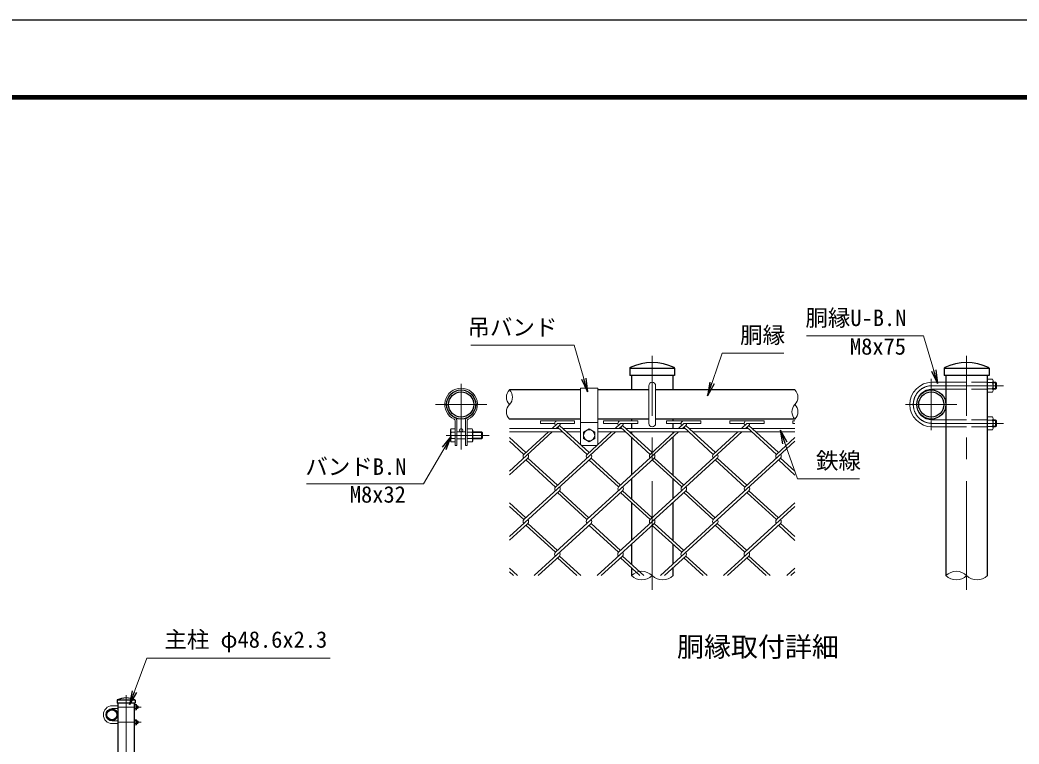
# Model space of a CAD drawing. Units: millimetres, scale not verified. Extents: x -4200 to 4200, y -2970 to 2970.
# Drawn here: x -353 to 2563, y 858 to 2970 of the extents above; entities that cross this region are included whole.
import ezdxf
from ezdxf.enums import TextEntityAlignment as Align

# ---------------------------------------------------------------- set-up
doc = ezdxf.new("R2010")
doc.units = ezdxf.units.MM
doc.header["$LTSCALE"] = 10
doc.linetypes.add('DASHED', pattern=[7.5, 6, -1.5])
doc.linetypes.add('USER1', pattern=[50.8, 31.75, -6.35, 6.35, -6.35])
for name, color, linetype, lineweight in [('0-0_D-STR1', 1, 'Continuous', 25), ('0-1_D-STR3', 3, 'Continuous', 13), ('0-2_D-BMK', 2, 'USER1', 13), ('0-4_D-STR-DIM', 7, 'Continuous', 13), ('0-9_D-STR-TXT', 7, 'Continuous', 13), ('0-A_D-TTL-TXT', 7, 'Continuous', 25), ('0-B_D-STR2', 7, 'Continuous', 13), ('0-C_D-TTL', 7, 'Continuous', 25)]:
    doc.layers.add(name, color=color, linetype=linetype, lineweight=lineweight)
doc.layers.add('0-5_0', color=7, linetype='Continuous')
doc.styles.add('ＭＳ ゴシック', font='')
doc.styles.get('ＭＳ ゴシック').set_extended_font_data('MS Gothic')

# ---------------------------------------------------------------- blocks, each defined once
blk = doc.blocks.new('_Open')
at = {"layer": '0-5_0'}
blk.add_line((-10, 1.667), (0, 0), dxfattribs=at)
blk.add_lwpolyline([(-10, -1.667), (0, 0), (-10, 0)], dxfattribs=at)

msp = doc.modelspace()

# ---------------------------------------------------------------- linework, layer by layer
at = {"layer": '0-0_D-STR1'}
for p, q in [((1426.71, 1953.88), (1426.71, 1933.05)), ((1557.21, 1953.88), (1557.21, 1933.05)), ((2344.48, 1953.88), (2344.48, 1933.05)), ((2474.98, 1953.88), (2474.98, 1933.05)), ((1557.21, 1953.05), (1426.71, 1953.05)), ((1557.21, 1933.05), (1426.71, 1933.05)), ((1431.21, 1933.05), (1431.21, 1890.55)), ((1552.71, 1890.55), (1552.71, 1933.05)), ((2474.98, 1953.05), (2344.48, 1953.05)), ((2474.98, 1933.05), (2344.48, 1933.05)), ((2348.98, 1933.05), (2348.98, 1348.89)), ((2470.48, 1348.89), (2470.48, 1933.05)), ((1283.08, 1890.55), (1075.29, 1890.55)), ((1481.96, 1890.55), (1333.08, 1890.55)), ((1908.62, 1890.55), (1501.96, 1890.55)), ((1283.08, 1805.55), (1075.29, 1805.55)), ((1481.96, 1805.55), (1333.08, 1805.55)), ((1431.21, 1805.55), (1431.21, 1800.43)), ((1431.21, 1792.43), (1431.21, 1778.05)), ((1908.62, 1805.55), (1501.96, 1805.55)), ((1552.71, 1800.43), (1552.71, 1805.55)), ((1552.71, 1778.05), (1552.71, 1792.43)), ((1431.21, 1768.05), (1431.21, 1763.64)), ((1431.21, 1752.79), (1431.21, 1641.73)), ((1552.71, 1763.64), (1552.71, 1768.05)), ((1552.71, 1641.49), (1552.71, 1753.06)), ((1431.21, 1630.88), (1431.21, 1573.07)), ((1552.71, 1573.32), (1552.71, 1630.64)), ((1431.21, 1562.22), (1431.21, 1451.13)), ((1552.71, 1450.89), (1552.71, 1562.47)), ((1431.21, 1440.28), (1431.21, 1382.47)), ((1552.71, 1382.72), (1552.71, 1440.04)), ((1431.21, 1371.62), (1431.21, 1348.89)), ((1552.71, 1348.89), (1552.71, 1371.87)), ((-69.57, 985.33), (-69.57, 977)), ((-17.37, 985), (-69.57, 985)), ((-17.37, 977), (-69.57, 977)), ((-17.37, 985.33), (-17.37, 977))]:
    msp.add_line(p, q, dxfattribs=at)
msp.add_lwpolyline([(-67.77, 977), (-67.77, -795), (-19.17, -795), (-19.17, 977)], dxfattribs=at)
for centre, radius in [((934.3, 1848.05), 42.5), ((934.3, 1848.05), 36.75), ((2306.48, 1848.05), 42.5), ((2306.48, 1848.05), 36.75), ((-84.77, 943), 17), ((-84.77, 943), 14.7)]:
    msp.add_circle(centre, radius, dxfattribs=at)
for centre, radius, start, end in [((1429.21, 1953.88), 2.5, 122.29827, 180), ((1491.96, 1822.21), 148.34, 64.40505, 115.59495), ((1554.71, 1953.88), 2.5, 0, 57.70173), ((2346.98, 1953.88), 2.5, 122.29827, 180), ((2409.73, 1822.21), 148.34, 64.40505, 115.59495), ((2472.48, 1953.88), 2.5, 0, 57.70173), ((-43.47, 932.66), 59.34, 64.40505, 115.59495), ((-68.57, 985.33), 1, 122.29827, 180), ((-18.37, 985.33), 1, 0, 57.70173)]:
    msp.add_arc(centre, radius, start, end, dxfattribs=at)
at = {"layer": '0-1_D-STR3'}
for p, q in [((1283.08, 1895.55), (1283.08, 1733.05)), ((1333.08, 1895.55), (1283.08, 1895.55)), ((1333.08, 1895.55), (1333.08, 1733.05)), ((1481.96, 1793.05), (1481.96, 1903.05)), ((1501.96, 1793.05), (1501.96, 1903.05)), ((2308.98, 1913.05), (2348.98, 1913.05)), ((2470.48, 1921.8), (2470.48, 1884.3)), ((2470.48, 1921.8), (2484.98, 1921.8)), ((2484.98, 1912.43), (2470.48, 1912.43)), ((2486.73, 1917.86), (2486.73, 1888.94)), ((2486.73, 1913.05), (2493.48, 1913.05)), ((2486.73, 1911.3), (2495.23, 1911.3)), ((2493.48, 1893.05), (2496.48, 1896.05)), ((2496.48, 1910.05), (2496.48, 1896.05)), ((2308.98, 1893.05), (2348.98, 1893.05)), ((2484.98, 1893.68), (2470.48, 1893.68)), ((2470.48, 1884.3), (2484.98, 1884.3)), ((2486.73, 1894.8), (2495.23, 1894.8)), ((2486.73, 1893.05), (2493.48, 1893.05)), ((916.8, 1800.62), (916.8, 1728.05)), ((921.8, 1800.62), (921.8, 1728.05)), ((946.8, 1800.62), (946.8, 1728.05)), ((951.8, 1800.62), (951.8, 1728.05)), ((1333.08, 1795.55), (1283.08, 1795.55)), ((2308.98, 1803.05), (2348.98, 1803.05)), ((2308.98, 1783.05), (2348.98, 1783.05)), ((2484.98, 1802.43), (2470.48, 1802.43)), ((2484.98, 1783.68), (2470.48, 1783.68)), ((2486.73, 1778.25), (2486.73, 1807.17)), ((2486.73, 1803.05), (2492.55, 1803.05)), ((2486.73, 1801.3), (2494.3, 1801.3)), ((2486.73, 1784.8), (2494.3, 1784.8)), ((2486.73, 1783.05), (2492.55, 1783.05)), ((2496.48, 1800.05), (2493.48, 1803.05)), ((2493.48, 1803.05), (2493.48, 1783.05)), ((2493.48, 1783.05), (2496.48, 1786.05)), ((2496.48, 1800.05), (2496.48, 1786.05)), ((903.55, 1773.8), (905.29, 1776.82)), ((903.55, 1773.8), (903.55, 1742.3)), ((916.8, 1776.82), (905.29, 1776.82)), ((916.8, 1767.43), (905.29, 1767.43)), ((916.8, 1776.82), (916.8, 1739.29)), ((921.8, 1768.05), (946.8, 1768.05)), ((951.8, 1776.82), (966.24, 1776.82)), ((951.8, 1739.29), (951.8, 1776.82)), ((951.8, 1767.43), (966.24, 1767.43)), ((966.24, 1776.82), (968.05, 1773.68)), ((968.05, 1742.43), (968.05, 1773.68)), ((968.05, 1768.05), (993.8, 1768.05)), ((968.05, 1766.18), (995.67, 1766.18)), ((968.05, 1749.93), (995.67, 1749.93)), ((993.8, 1768.05), (996.8, 1765.05)), ((993.8, 1768.05), (993.8, 1748.05)), ((993.8, 1748.05), (996.8, 1751.05)), ((996.8, 1765.05), (996.8, 1751.05)), ((1075.29, 1778.05), (1219.32, 1778.05)), ((1075.29, 1768.05), (1230.24, 1768.05)), ((1231.17, 1778.05), (1283.08, 1778.05)), ((1242.08, 1768.05), (1283.08, 1768.05)), ((1291.83, 1767.41), (1308.08, 1776.8)), ((1291.83, 1767.41), (1291.83, 1748.7)), ((1308.08, 1776.8), (1324.33, 1767.41)), ((1324.33, 1767.41), (1324.33, 1748.7)), ((1333.08, 1778.05), (1403.64, 1778.05)), ((1333.08, 1768.05), (1414.56, 1768.05)), ((1415.49, 1778.05), (1587.96, 1778.05)), ((1426.4, 1768.05), (1598.88, 1768.05)), ((1599.8, 1778.05), (1772.28, 1778.05)), ((1610.72, 1768.05), (1783.2, 1768.05)), ((1784.12, 1778.05), (1908.62, 1778.05)), ((1795.04, 1768.05), (1908.62, 1768.05)), ((2470.48, 1774.3), (2484.98, 1774.3)), ((903.55, 1742.3), (905.29, 1739.29)), ((916.8, 1748.67), (905.29, 1748.67)), ((916.8, 1739.29), (905.29, 1739.29)), ((916.8, 1728.05), (921.8, 1728.05)), ((921.8, 1748.05), (946.8, 1748.05)), ((946.8, 1728.05), (951.8, 1728.05)), ((951.8, 1748.67), (966.24, 1748.67)), ((951.8, 1739.29), (966.24, 1739.29)), ((966.24, 1739.29), (968.05, 1742.43)), ((968.05, 1748.05), (993.8, 1748.05)), ((1328.08, 1728.05), (1288.08, 1728.05)), ((-83.77, 969), (-67.77, 969)), ((-19.17, 972.5), (-13.37, 972.5)), ((-19.17, 972.5), (-19.17, 957.5)), ((-13.37, 968.75), (-19.17, 968.75)), ((-12.67, 970.92), (-12.67, 959.35)), ((-12.67, 969), (-9.97, 969)), ((-12.67, 968.3), (-9.27, 968.3)), ((-8.77, 967.8), (-8.77, 962.2)), ((-83.77, 961), (-67.77, 961)), ((-13.37, 961.25), (-19.17, 961.25)), ((-19.17, 957.5), (-13.37, 957.5)), ((-12.67, 961.7), (-9.27, 961.7)), ((-12.67, 961), (-9.97, 961)), ((-9.97, 961), (-8.77, 962.2)), ((-83.77, 925), (-67.77, 925)), ((-83.77, 917), (-67.77, 917)), ((-13.37, 924.75), (-19.17, 924.75)), ((-13.37, 917.25), (-19.17, 917.25)), ((-19.17, 913.5), (-13.37, 913.5)), ((-12.67, 915.08), (-12.67, 926.65)), ((-12.67, 925), (-10.34, 925)), ((-12.67, 924.3), (-9.64, 924.3)), ((-12.67, 917.7), (-9.64, 917.7)), ((-12.67, 917), (-10.34, 917)), ((-8.77, 923.8), (-9.97, 925)), ((-9.97, 925), (-9.97, 917)), ((-9.97, 917), (-8.77, 918.2)), ((-8.77, 923.8), (-8.77, 918.2))]:
    msp.add_line(p, q, dxfattribs=at)
at = {"layer": '0-1_D-STR3', "linetype": 'DASHED'}
for p, q in [((2348.98, 1913.05), (2470.48, 1913.05)), ((2348.98, 1893.05), (2470.48, 1893.05)), ((2348.98, 1803.05), (2470.48, 1803.05)), ((2348.98, 1783.05), (2470.48, 1783.05))]:
    msp.add_line(p, q, dxfattribs=at)
at = {"layer": '0-1_D-STR3'}
for points in [[(2496.48, 1910.05), (2493.48, 1913.05), (2493.48, 1893.05)], [(2470.48, 1774.3), (2470.48, 1811.8), (2484.98, 1811.8)], [(1291.83, 1748.7), (1308.08, 1739.3), (1324.33, 1748.7)], [(-8.77, 967.8), (-9.97, 969), (-9.97, 961)], [(-19.17, 913.5), (-19.17, 928.5), (-13.37, 928.5)]]:
    msp.add_lwpolyline(points, dxfattribs=at)
for centre, radius in [((934.3, 1773.05), 5), ((1308.08, 1758.05), 16.23)]:
    msp.add_circle(centre, radius, dxfattribs=at)
for centre, radius, start, end in [((934.3, 1848.05), 47.5, 295.37693, 244.62307), ((1491.96, 1903.05), 10, 0, 180), ((2308.98, 1848.05), 65, 90, 270), ((2460.74, 1903.05), 25.99, 338.85295, 21.14705), ((2479.74, 1917.11), 7.04, 318.21899, 41.78101), ((934.3, 1848.05), 42.5, 295.37693, 244.62307), ((2308.98, 1848.05), 45, 90, 270), ((2479.58, 1888.99), 7.15, 319.0514, 40.9486), ((911.8, 1800.62), 10, 0, 64.62307), ((956.8, 1800.62), 10, 115.37693, 180), ((2479.58, 1807.11), 7.15, 319.0514, 40.9486), ((911.8, 1800.62), 5, 0, 64.62307), ((956.8, 1800.62), 5, 115.37693, 180), ((1491.96, 1793.05), 10, 180, 0), ((2460.74, 1793.05), 25.99, 338.85295, 21.14705), ((2479.74, 1778.99), 7.04, 318.21899, 41.78101), ((912.14, 1772.12), 8.31, 145.61585, 214.38415), ((934.89, 1758.05), 31.05, 162.4121, 197.5879), ((959.38, 1772.12), 8.31, 325.61586, 34.38414), ((936.64, 1758.05), 31.05, 342.4121, 17.5879), ((912.14, 1743.98), 8.31, 145.61585, 214.38415), ((959.38, 1743.98), 8.31, 325.61585, 34.38416), ((1288.08, 1733.05), 5, 180, 270), ((1328.08, 1733.05), 5, 270, 0), ((-83.77, 943), 26, 90, 270), ((-23.07, 965), 10.39, 338.85295, 21.14705), ((-15.47, 970.62), 2.81, 318.21899, 41.78101), ((-83.77, 943), 18, 90, 270), ((-15.53, 959.37), 2.86, 319.0514, 40.9486), ((-23.07, 921), 10.39, 338.85295, 21.14705), ((-15.53, 926.62), 2.86, 319.0514, 40.9486), ((-15.47, 915.37), 2.81, 318.21899, 41.78101)]:
    msp.add_arc(centre, radius, start, end, dxfattribs=at)
at = {"layer": '0-2_D-BMK'}
for p, q in [((1491.96, 1307.22), (1491.96, 1990.55)), ((2409.73, 1307.22), (2409.73, 1990.55)), ((934.3, 1908.73), (934.3, 1717.06)), ((2306.48, 1923.05), (2306.48, 1773.05)), ((2308.98, 1903.05), (2517.04, 1903.05)), ((1009.3, 1848.05), (859.3, 1848.05)), ((2381.48, 1848.05), (2231.48, 1848.05)), ((2308.98, 1793.05), (2517.04, 1793.05)), ((890.75, 1758.05), (1015.75, 1758.05)), ((-43.47, -810), (-43.47, 1000)), ((-67.77, 965), (0.82, 965)), ((-67.77, 921), (0.82, 921))]:
    msp.add_line(p, q, dxfattribs=at)
msp.add_arc((2308.98, 1848.05), 55, 90, 270, dxfattribs=at)
at = {"layer": '0-4_D-STR-DIM'}
for centre, radius, start, end in [((1096.68, 1869.3), 30.15, 135.18146, 224.81854), ((1053.91, 1869.3), 30.15, 315.18146, 44.81854), ((1887.24, 1869.3), 30.15, 315.18146, 44.81854), ((1096.68, 1826.8), 30.15, 135.18146, 224.81854), ((1930.01, 1826.8), 30.15, 135.18146, 224.81854), ((1887.24, 1826.8), 30.15, 315.18146, 44.81854), ((1461.58, 1318.32), 43.09, 45.18146, 134.81854), ((1461.58, 1379.45), 43.09, 225.18146, 314.81854), ((1522.33, 1379.45), 43.09, 225.18146, 314.81854), ((2379.36, 1318.32), 43.09, 45.18146, 134.81854), ((2379.36, 1379.45), 43.09, 225.18146, 314.81854), ((2440.11, 1379.45), 43.09, 225.18146, 314.81854)]:
    msp.add_arc(centre, radius, start, end, dxfattribs=at)
at = {"layer": '0-9_D-STR-TXT'}
for points in [[(1942.73, 2048.52), (2284.26, 2048.52), (2324.27, 1910.88)], [(962.21, 2021.05), (1264.66, 2021.05), (1302.69, 1886.87)], [(1875.73, 1998.11), (1696.13, 1998.11), (1653.96, 1874.97)], [(482.89, 1616.76), (824.67, 1616.76), (904.55, 1752.57)], [(2097.16, 1631.32), (1916.28, 1631.32), (1866.63, 1771.53)], [(551.92, 1108), (17.24, 1108), (-32.79, 974.44)]]:
    msp.add_lwpolyline(points, dxfattribs=at)
at = {"layer": '0-B_D-STR2'}
for p, q in [((1165.48, 1800.43), (1216.96, 1800.43)), ((1165.48, 1792.43), (1165.48, 1800.43)), ((1165.48, 1800.43), (1265.48, 1800.43)), ((1165.48, 1792.43), (1207.45, 1792.43)), ((1215.48, 1792.43), (1199.79, 1778.05)), ((1221.4, 1787), (1211.63, 1778.05)), ((1215.48, 1792.43), (1216.96, 1792.43)), ((1301.72, 1702.55), (1215.48, 1781.58)), ((1307.64, 1707.98), (1221.4, 1787)), ((1349.8, 1800.43), (1449.8, 1800.43)), ((1349.8, 1792.43), (1349.8, 1800.43)), ((1349.8, 1792.43), (1391.77, 1792.43)), ((1399.8, 1792.43), (1384.11, 1778.05)), ((1405.72, 1787), (1395.95, 1778.05)), ((1486.04, 1702.55), (1399.8, 1781.58)), ((1491.96, 1707.98), (1405.72, 1787)), ((1534.12, 1800.43), (1634.12, 1800.43)), ((1534.12, 1792.43), (1534.12, 1800.43)), ((1534.12, 1792.43), (1576.09, 1792.43)), ((1584.12, 1792.43), (1568.43, 1778.05)), ((1589.89, 1787.14), (1579.98, 1778.05)), ((1670.36, 1702.55), (1583.97, 1781.71)), ((1584.12, 1792.43), (1634.12, 1792.43)), ((1676.28, 1707.98), (1589.89, 1787.14)), ((1634.12, 1792.43), (1634.12, 1800.43)), ((1718.57, 1800.55), (1818.57, 1800.55)), ((1718.57, 1792.55), (1718.57, 1800.55)), ((1718.57, 1792.55), (1760.54, 1792.55)), ((1768.57, 1792.55), (1752.75, 1778.05)), ((1774.21, 1787.14), (1764.3, 1778.05)), ((1854.68, 1702.55), (1768.29, 1781.71)), ((1860.6, 1707.98), (1774.21, 1787.14)), ((1902.76, 1800.43), (1908.62, 1800.43)), ((1902.76, 1792.43), (1902.76, 1800.43)), ((1902.76, 1792.43), (1908.62, 1792.43)), ((1200.44, 1768.07), (1075.29, 1653.39)), ((1123.33, 1707.99), (1075.29, 1752.01)), ((1188.89, 1768.07), (1117.41, 1702.57)), ((1385.04, 1768.05), (1209.57, 1607.27)), ((1373.2, 1768.05), (1301.72, 1702.55)), ((1569.06, 1768.05), (1393.74, 1607.4)), ((1557.52, 1768.05), (1486.04, 1702.55)), ((1753.38, 1768.05), (1578.06, 1607.4)), ((1741.84, 1768.05), (1670.36, 1702.55)), ((1908.62, 1751.99), (1854.68, 1702.55)), ((1117.41, 1702.57), (1075.29, 1741.16)), ((1908.62, 1741.14), (1762.52, 1607.25)), ((1129.11, 1691.85), (1075.29, 1642.54)), ((1313.43, 1691.85), (1117.28, 1512.12)), ((1215.49, 1612.69), (1129.11, 1691.85)), ((1497.73, 1691.84), (1301.58, 1512.1)), ((1399.67, 1612.83), (1313.43, 1691.85)), ((1682.05, 1691.84), (1485.9, 1512.1)), ((1583.98, 1612.83), (1497.75, 1691.85)), ((1866.37, 1691.84), (1670.22, 1512.1)), ((1768.44, 1612.68), (1682.05, 1691.84)), ((1908.62, 1653.12), (1866.37, 1691.84)), ((1209.57, 1607.27), (1123.19, 1686.42)), ((1393.74, 1607.4), (1307.51, 1686.42)), ((1578.06, 1607.4), (1491.82, 1686.42)), ((1762.52, 1607.25), (1676.13, 1686.41)), ((1908.62, 1642.27), (1860.45, 1686.41)), ((1221.27, 1596.55), (1075.29, 1462.79)), ((1405.59, 1596.55), (1209.43, 1416.8)), ((1301.58, 1512.1), (1215.35, 1591.13)), ((1307.51, 1517.53), (1221.27, 1596.55)), ((1589.91, 1596.55), (1393.74, 1416.8)), ((1485.9, 1512.1), (1399.67, 1591.13)), ((1491.82, 1517.53), (1405.59, 1596.55)), ((1774.21, 1596.54), (1578.06, 1416.8)), ((1670.22, 1512.1), (1583.98, 1591.13)), ((1676.14, 1517.53), (1589.91, 1596.55)), ((1854.53, 1512.09), (1768.81, 1590.64)), ((1860.45, 1517.51), (1774.21, 1596.54)), ((1123.2, 1517.54), (1075.29, 1561.44)), ((1117.28, 1512.12), (1075.29, 1550.59)), ((1908.62, 1550.81), (1762.38, 1416.8)), ((1908.62, 1561.66), (1854.53, 1512.09)), ((1129.12, 1501.26), (1075.29, 1451.94)), ((1209.44, 1416.82), (1123.2, 1495.84)), ((1215.36, 1422.24), (1129.12, 1501.26)), ((1313.43, 1501.25), (1147.15, 1348.89)), ((1393.74, 1416.8), (1307.51, 1495.83)), ((1399.67, 1422.23), (1313.43, 1501.25)), ((1497.75, 1501.25), (1331.47, 1348.89)), ((1578.06, 1416.8), (1492.34, 1495.35)), ((1583.98, 1422.23), (1497.75, 1501.25)), ((1682.07, 1501.25), (1515.79, 1348.89)), ((1762.38, 1416.8), (1676.14, 1495.83)), ((1768.3, 1422.23), (1682.07, 1501.25)), ((1866.37, 1501.24), (1700.11, 1348.89)), ((1908.62, 1451.67), (1860.45, 1495.81)), ((1908.62, 1462.52), (1866.37, 1501.24)), ((1221.28, 1405.97), (1159, 1348.9)), ((1271.7, 1348.89), (1215.35, 1400.53)), ((1283.54, 1348.89), (1221.27, 1405.95)), ((1405.59, 1405.95), (1343.31, 1348.89)), ((1456.02, 1348.89), (1399.67, 1400.53)), ((1467.86, 1348.89), (1405.58, 1405.95)), ((1589.91, 1405.95), (1527.63, 1348.89)), ((1640.34, 1348.89), (1583.98, 1400.53)), ((1652.18, 1348.89), (1589.91, 1405.95)), ((1774.22, 1405.95), (1711.95, 1348.89)), ((1824.66, 1348.89), (1768.3, 1400.53)), ((1836.5, 1348.89), (1774.22, 1405.95)), ((1099.24, 1348.9), (1075.29, 1370.84)), ((1908.62, 1371.06), (1884.43, 1348.89)), ((1087.4, 1348.9), (1075.29, 1359.99)), ((1908.62, 1360.21), (1896.27, 1348.89))]:
    msp.add_line(p, q, dxfattribs=at)
for points in [[(1215.48, 1792.43), (1265.48, 1792.43), (1265.48, 1800.43)], [(1399.8, 1792.43), (1449.8, 1792.43), (1449.8, 1800.43)], [(1768.57, 1792.55), (1818.57, 1792.55), (1818.57, 1800.55)]]:
    msp.add_lwpolyline(points, dxfattribs=at)
for centre, start, end in [((1215.48, 1792.43), 95, 222.5), ((1215.48, 1792.43), 317.5, 0), ((1399.8, 1792.43), 95, 222.5), ((1399.8, 1792.43), 317.5, 0), ((1584.12, 1792.43), 85, 222.5), ((1584.12, 1792.43), 317.5, 0), ((1768.57, 1792.55), 85, 222.5), ((1768.44, 1792.43), 317.5, 0.89905), ((1123.33, 1697.14), 137.5, 222.5), ((1123.33, 1697.14), 317.5, 42.5), ((1307.64, 1697.13), 137.5, 222.5), ((1307.64, 1697.13), 317.5, 42.5), ((1491.96, 1697.13), 137.5, 222.5), ((1491.96, 1697.13), 317.5, 42.5), ((1676.28, 1697.13), 137.5, 222.5), ((1676.28, 1697.13), 317.5, 42.5), ((1860.6, 1697.13), 137.5, 222.5), ((1860.6, 1697.13), 317.5, 42.5), ((1215.48, 1601.83), 137.5, 222.5), ((1215.48, 1601.83), 317.5, 42.5), ((1399.8, 1601.83), 137.5, 222.5), ((1399.8, 1601.83), 317.5, 42.5), ((1584.12, 1601.83), 137.5, 222.5), ((1584.12, 1601.83), 317.5, 42.5), ((1768.44, 1601.83), 137.5, 222.5), ((1768.44, 1601.83), 317.5, 42.5), ((1123.33, 1506.54), 137.5, 222.5), ((1123.33, 1506.54), 317.5, 42.5), ((1307.51, 1506.68), 137.5, 222.5), ((1307.51, 1506.68), 317.5, 42.5), ((1491.82, 1506.68), 137.5, 222.5), ((1491.82, 1506.68), 317.5, 42.5), ((1676.28, 1506.53), 137.5, 222.5), ((1676.28, 1506.53), 317.5, 42.5), ((1860.6, 1506.53), 137.5, 222.5), ((1860.6, 1506.53), 317.5, 42.5), ((1215.33, 1411.36), 137.5, 222.5), ((1215.33, 1411.36), 317.5, 42.5), ((1399.65, 1411.36), 137.5, 222.5), ((1399.65, 1411.36), 317.5, 42.5), ((1583.97, 1411.36), 137.5, 222.5), ((1583.97, 1411.36), 317.5, 42.5), ((1768.29, 1411.36), 137.5, 222.5), ((1768.29, 1411.36), 317.5, 42.5)]:
    msp.add_arc(centre, 8.03, start, end, dxfattribs=at)
at = {"layer": '0-C_D-TTL', "color": 2}
msp.add_lwpolyline([(-4200, 2970), (4200, 2970), (4200, -2970), (-4200, -2970)], close=True, dxfattribs=at)
at = {"layer": '0-C_D-TTL'}
for points in [[(-3930, 2750), (3930, 2750), (3930, -2750), (-3930, -2750)], [(-3927.5, 2747.5), (3927.5, 2747.5), (3927.5, -2747.5), (-3927.5, -2747.5)], [(-3925, 2745), (3925, 2745), (3925, -2745), (-3925, -2745)], [(-3922.5, 2742.5), (3922.5, 2742.5), (3922.5, -2742.5), (-3922.5, -2742.5)], [(-3920, 2740), (3920, 2740), (3920, -2740), (-3920, -2740)]]:
    msp.add_lwpolyline(points, close=True, dxfattribs=at)

# ---------------------------------------------------------------- block references
at = {"layer": '0-9_D-STR-TXT', "xscale": 4, "yscale": 4}
for p, rotation in [((1303.24, 1884.94), 285.82586), ((2324.83, 1908.96), 286.2108), ((1653.31, 1873.08), 251.09563), ((905.56, 1754.29), 59.5375), ((1865.96, 1773.42), 109.50173), ((-33.49, 972.57), 249.46512)]:
    msp.add_blockref('_Open', p, dxfattribs=dict(at, rotation=rotation))

# ---------------------------------------------------------------- texts
at = {"layer": '0-9_D-STR-TXT', "style": 'ＭＳ ゴシック'}
for s, p in [('胴縁U-B.N', (1939.17, 2062.5)), ('吊バンド', (952.82, 2034.9)), ('胴縁', (1748.57, 2012.09)), ('M8x75', (2069.12, 1979.07)), ('バンドB.N', (479.59, 1628.34)), ('鉄線', (1970, 1645.68)), ('M8x32', (609.53, 1547.32)), ('主柱 φ48.6x2.3', (68.16, 1124.01))]:
    msp.add_text(s, height=48.09, dxfattribs=at).set_placement(p, align=Align.BOTTOM_LEFT)
at = {"layer": '0-A_D-TTL-TXT', "style": 'ＭＳ ゴシック'}
msp.add_text('胴縁取付詳細', height=57.7, dxfattribs=at).set_placement((1564.36, 1094.97), align=Align.BOTTOM_LEFT)

doc.saveas('drawing.dxf')
